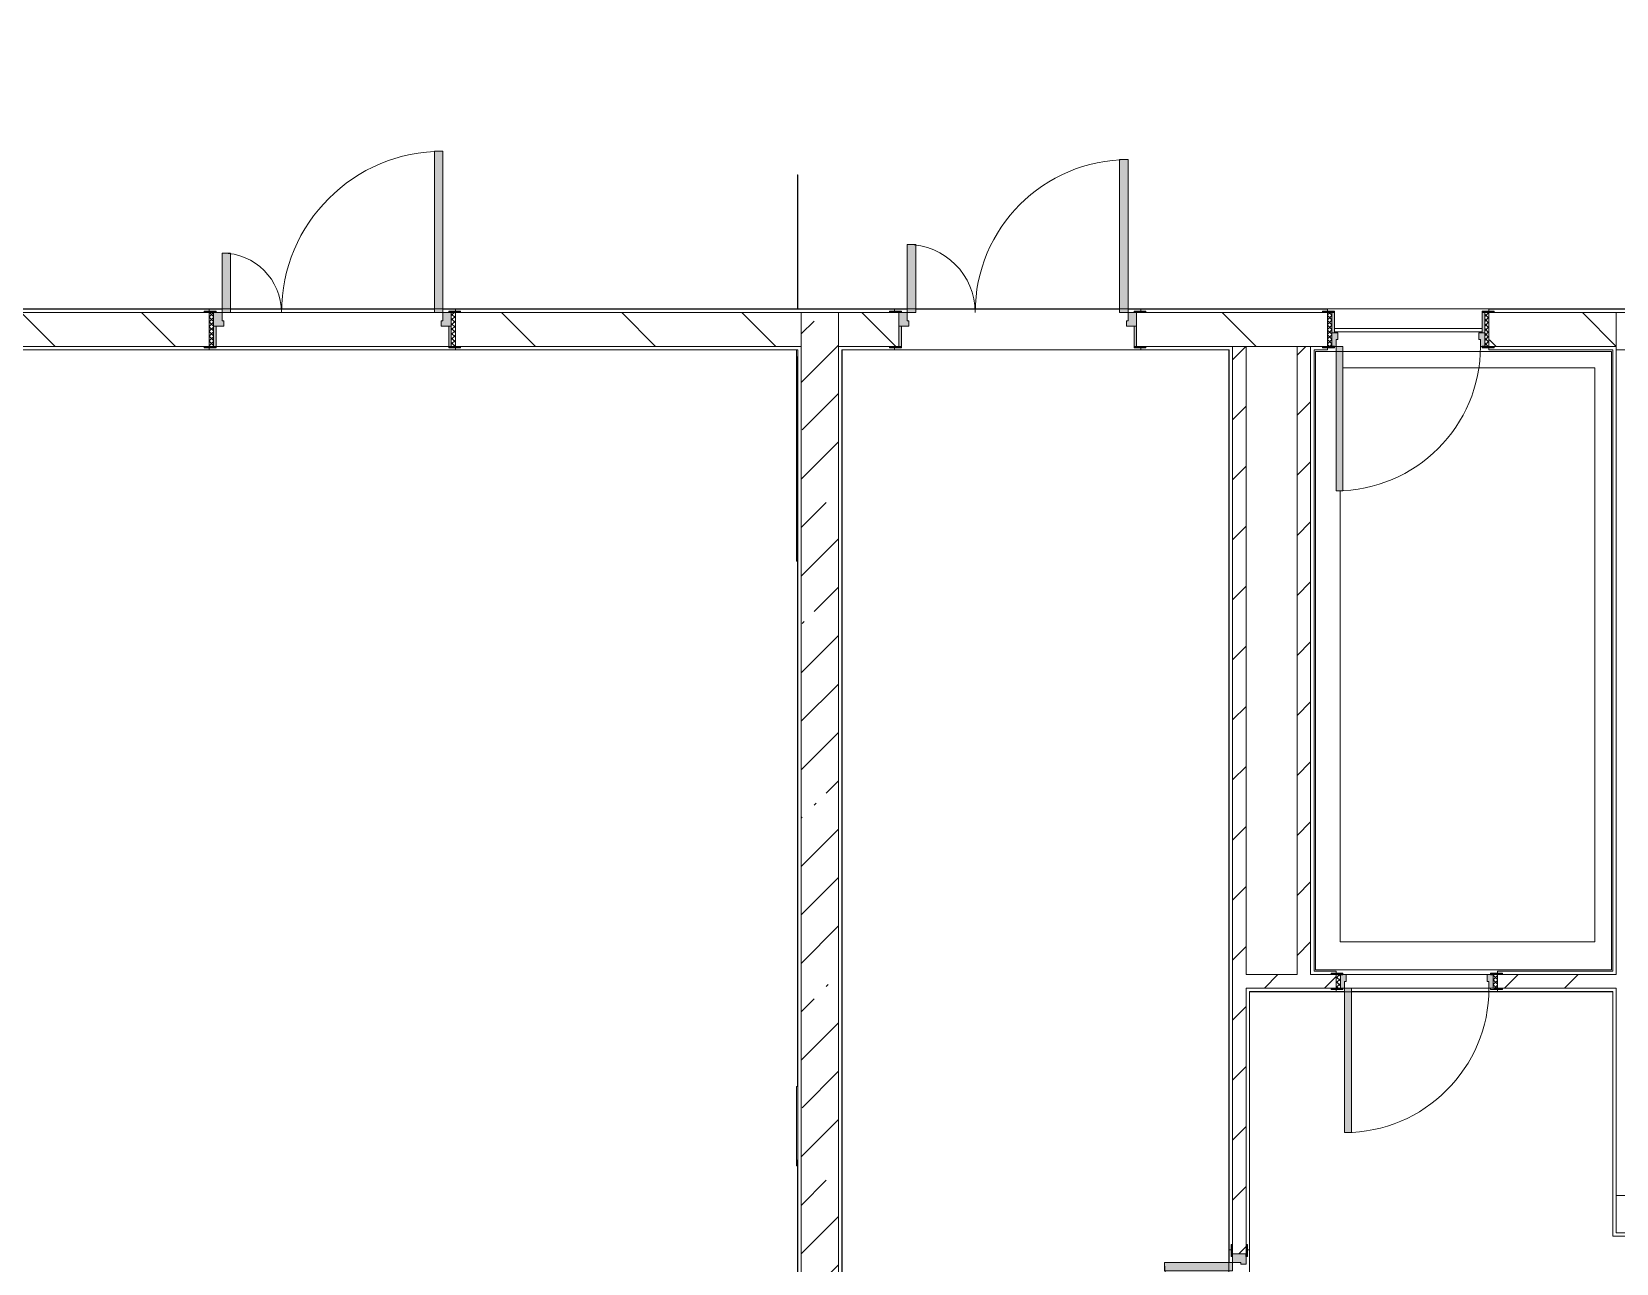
# Model space of a CAD drawing. Header units: millimetres. Extents: x -4029 to 232974, y -8553 to 104777.
# Drawn here: x 173685 to 183016, y 5000 to 12254 of the extents above; entities that cross this region are included whole.
import ezdxf

# ---------------------------------------------------------------- set-up
doc = ezdxf.new("R2010")
doc.units = ezdxf.units.MM
for name, color, linetype, lineweight in [('A-AREA-BNDY-1', 7, 'Continuous', 5), ('A-DETL-2', 7, 'Continuous', 5), ('A-GENM-1', 7, 'Continuous', 5), ('A-WALL', 7, 'Continuous', 9), ('I-WALL-6', 7, 'Continuous', 5)]:
    doc.layers.add(name, color=color, linetype=linetype, lineweight=lineweight)
for name, color, linetype, lineweight, true_color in [('A-DOOR-3', 7, 'Continuous', 5, 0xaaaaaa), ('A-DOOR-4', 7, 'Continuous', 5, 0xe2e2e2), ('A-DOOR-FRAM-3', 7, 'Continuous', 5, 0xe2e2e2), ('A-DOOR-FRAM-4', 7, 'Continuous', 5, 0xaaaaaa), ('A-FLOR-2', 7, 'Continuous', 5, 0xaaaaaa)]:
    doc.layers.add(name, color=color, linetype=linetype, lineweight=lineweight, true_color=true_color)
pattern_1 = [(45, (71086.4, 0), (-176.7767, 176.7767), [])]
pattern_2 = [(135, (71086.4, 0), (-353.5534, -353.5534), [])]

# ---------------------------------------------------------------- blocks, each defined once
blk = doc.blocks.new('110_Дверь_СКБ_1Ст_Внутренняя1 - Д-8 950x2100h_охрана-V94-1_2_1_птичка')
at = {"layer": 'A-DOOR-3'}
h = blk.add_hatch(dxfattribs=at)
h.set_pattern_fill('FP_60', color=256, style=0, pattern_type=2)
h.set_pattern_definition([(135, (1826.41, 164.685), (-14.14214, -14.14214), []), (225, (1826.41, 164.685), (14.14214, -14.14214), [])])
h.paths.add_polyline_path([(486.3, 100), (462.5, 100), (462.5, -100), (487.5, -100), (487.5, 100)])
at = {"layer": 'A-DOOR-4'}
h = blk.add_hatch(color=256, dxfattribs=at)
h.paths.add_polyline_path([(437.5, 100), (437.5, 60), (427.5, 60), (427.5, 20), (462.5, 20), (462.5, 100)])
h.paths.add_polyline_path([(-412.5, 100), (-437.5, 100), (-437.5, 20), (-402.5, 20.4), (-402.5, 60), (-412.5, 60)])
at = {"layer": 'A-DOOR-FRAM-3'}
for points in [[(397.5, 950), (397.5, 100), (437.5, 100), (437.5, 950)], [(-442.5, 108), (-492.5, 108), (-492.5, 100), (-422.5, 100), (-422.5, 108), (-437.5, 108)], [(462.5, 108), (447.5, 108), (447.5, 100), (517.5, 100), (517.5, 108), (467.5, 108)], [(-437.5, 20), (-437.5, -100), (-422.5, -100), (-422.5, 20)], [(462.5, 20), (447.5, 20), (447.5, -100), (462.5, -100), (462.5, 13.7)], [(-492.5, -100), (-492.5, -108), (-422.5, -108), (-422.5, -100), (-462.5, -100)], [(462.5, -100), (447.5, -100), (447.5, -108), (517.5, -108), (517.5, -100), (486.3, -100)]]:
    blk.add_hatch(color=256, dxfattribs=at).paths.add_polyline_path(points)
at = {"layer": 'A-DOOR-FRAM-4'}
h = blk.add_hatch(dxfattribs=at)
h.set_pattern_fill('FP_61', color=256, style=0, pattern_type=2)
h.set_pattern_definition([(45, (-296.384, 164.685), (-14.1421, 14.1421), []), (135, (-296.384, 164.685), (-14.1421, -14.1421), [])])
h.paths.add_polyline_path([(-462.5, 100), (-462.5, -100), (-437.5, -100), (-437.5, 100)])
at = {"layer": 'A-DOOR-3'}
for p, q in [((437.5, 950), (397.5, 950)), ((397.5, 950), (397.5, 100)), ((437.5, 100), (437.5, 950)), ((397.5, 100), (437.5, 100))]:
    blk.add_line(p, q, dxfattribs=at)
blk.add_arc((437.5, 100), 850, 90, 180, dxfattribs=at)
at = {"layer": 'A-DOOR-FRAM-4'}
for p, q in [((-422.5, 108), (-492.5, 108)), ((-492.5, 108), (-492.5, 100)), ((-492.5, 100), (-422.5, 100)), ((-437.5, 100), (-462.5, 100)), ((-462.5, 100), (-462.5, -100)), ((-412.5, 100), (-437.5, 100)), ((-437.5, 100), (-437.5, 20)), ((-437.5, -100), (-437.5, 100)), ((-422.5, 100), (-437.5, 100)), ((-437.5, 100), (-437.5, 99)), ((-437.5, 99), (-422.5, 99)), ((-422.5, 100), (-422.5, 108)), ((-422.5, 99), (-422.5, 100)), ((-412.5, 60), (-412.5, 100)), ((437.5, 100), (437.5, 60)), ((462.5, 100), (437.5, 100)), ((517.5, 108), (447.5, 108)), ((447.5, 108), (447.5, 100)), ((462.5, 100), (447.5, 100)), ((447.5, 100), (447.5, 99)), ((447.5, 100), (517.5, 100)), ((447.5, 99), (462.5, 99)), ((462.5, 20), (462.5, 100)), ((487.5, 100), (462.5, 100)), ((462.5, 100), (462.5, -100)), ((462.5, 99), (462.5, 100)), ((487.5, -100), (487.5, 100)), ((517.5, 100), (517.5, 108)), ((-437.5, 20), (-402.5, 20)), ((-422.5, 20), (-437.5, 20)), ((-437.5, 20), (-437.5, -100)), ((-422.5, -100), (-422.5, 20)), ((-402.5, 60), (-412.5, 60)), ((-402.5, 20), (-402.5, 60)), ((437.5, 60), (427.5, 60)), ((427.5, 60), (427.5, 20)), ((427.5, 20), (462.5, 20)), ((462.5, 20), (447.5, 20)), ((447.5, 20), (447.5, -100)), ((462.5, -100), (462.5, 20)), ((-422.5, -100), (-492.5, -100)), ((-492.5, -100), (-492.5, -108)), ((-492.5, -108), (-422.5, -108)), ((-462.5, -100), (-437.5, -100)), ((-437.5, -100), (-422.5, -100)), ((-422.5, -108), (-422.5, -100)), ((447.5, -100), (462.5, -100)), ((517.5, -100), (447.5, -100)), ((447.5, -100), (447.5, -108)), ((447.5, -108), (517.5, -108)), ((462.5, -100), (487.5, -100)), ((517.5, -108), (517.5, -100))]:
    blk.add_line(p, q, dxfattribs=at)
blk = doc.blocks.new('110_Дверь_СКБ_1Ст_Внутренняя1 - Д-8 950x2100h_охрана-V95-1_2_1_птичка')
at = {"layer": 'A-DOOR-3'}
h = blk.add_hatch(dxfattribs=at)
h.set_pattern_fill('FP_62', color=256, style=0, pattern_type=2)
h.set_pattern_definition([(135, (1826.41, 104.685), (-14.14214, -14.14214), []), (225, (1826.41, 104.685), (14.14214, -14.14214), [])])
h.paths.add_polyline_path([(462.5, 40), (462.5, -40), (487.5, -40), (486.1, 40)])
at = {"layer": 'A-DOOR-4'}
h = blk.add_hatch(color=256, dxfattribs=at)
h.paths.add_polyline_path([(-412.5, 40), (-437.5, 40), (-437.5, -40), (-402.5, -40), (-402.5, 0), (-412.5, 0)])
h.paths.add_polyline_path([(437.5, 40), (437.5, 0), (427.5, 0), (427.5, -40), (462.5, -40), (462.5, 40)])
at = {"layer": 'A-DOOR-FRAM-3'}
for points in [[(437.5, 890), (397.5, 890), (397.5, 40), (437.5, 40), (437.5, 713.8)], [(-462.5, 48), (-492.5, 48), (-492.5, 40), (-422.5, 44.6), (-422.5, 48), (-437.5, 48)], [(447.5, 48), (447.5, 40), (517.5, 40), (517.5, 48), (462.5, 48)], [(-437.5, -40), (-492.5, -40), (-492.5, -48), (-422.5, -48), (-422.5, -40)], [(487.2, -40), (447.5, -40), (447.5, -48), (517.5, -48), (517.5, -40), (487.5, -40)]]:
    blk.add_hatch(color=256, dxfattribs=at).paths.add_polyline_path(points)
at = {"layer": 'A-DOOR-FRAM-4'}
h = blk.add_hatch(dxfattribs=at)
h.set_pattern_fill('FP_63', color=256, style=0, pattern_type=2)
h.set_pattern_definition([(45, (-296.384, 104.685), (-14.1421, 14.1421), []), (135, (-296.384, 104.685), (-14.1421, -14.1421), [])])
h.paths.add_polyline_path([(-462.5, 40), (-462.5, -40), (-437.5, -40), (-437.5, 40)])
at = {"layer": 'A-DOOR-3'}
for p, q in [((437.5, 890), (397.5, 890)), ((397.5, 890), (397.5, 40)), ((437.5, 40), (437.5, 890)), ((397.5, 40), (437.5, 40))]:
    blk.add_line(p, q, dxfattribs=at)
blk.add_arc((437.5, 40), 850, 90, 180, dxfattribs=at)
at = {"layer": 'A-DOOR-FRAM-4'}
for p, q in [((-422.5, 48), (-492.5, 48)), ((-492.5, 48), (-492.5, 40)), ((-492.5, 40), (-422.5, 40)), ((-437.5, 40), (-462.5, 40)), ((-462.5, 40), (-462.5, -40)), ((-412.5, 40), (-437.5, 40)), ((-437.5, 40), (-437.5, -40)), ((-437.5, -40), (-437.5, 40)), ((-422.5, 40), (-437.5, 40)), ((-437.5, 40), (-437.5, 39)), ((-437.5, 39), (-422.5, 39)), ((-422.5, 40), (-422.5, 48)), ((-422.5, 39), (-422.5, 40)), ((-412.5, 0), (-412.5, 40)), ((-402.5, 0), (-412.5, 0)), ((-402.5, -40), (-402.5, 0)), ((437.5, 0), (427.5, 0)), ((427.5, 0), (427.5, -40)), ((437.5, 40), (437.5, 0)), ((462.5, 40), (437.5, 40)), ((517.5, 48), (447.5, 48)), ((447.5, 48), (447.5, 40)), ((462.5, 40), (447.5, 40)), ((447.5, 40), (447.5, 39)), ((447.5, 40), (517.5, 40)), ((447.5, 39), (462.5, 39)), ((462.5, -40), (462.5, 40)), ((487.5, 40), (462.5, 40)), ((462.5, 40), (462.5, -40)), ((462.5, 39), (462.5, 40)), ((487.5, -40), (487.5, 40)), ((517.5, 40), (517.5, 48)), ((-422.5, -40), (-492.5, -40)), ((-492.5, -40), (-492.5, -48)), ((-492.5, -48), (-422.5, -48)), ((-462.5, -40), (-437.5, -40)), ((-422.5, -39), (-437.5, -39)), ((-437.5, -39), (-437.5, -40)), ((-437.5, -40), (-402.5, -40)), ((-437.5, -40), (-422.5, -40)), ((-422.5, -40), (-422.5, -39)), ((-422.5, -48), (-422.5, -40)), ((427.5, -40), (462.5, -40)), ((462.5, -39), (447.5, -39)), ((447.5, -39), (447.5, -40)), ((447.5, -40), (462.5, -40)), ((517.5, -40), (447.5, -40)), ((447.5, -40), (447.5, -48)), ((447.5, -48), (517.5, -48)), ((462.5, -40), (462.5, -39)), ((462.5, -40), (487.5, -40)), ((517.5, -48), (517.5, -40))]:
    blk.add_line(p, q, dxfattribs=at)
blk = doc.blocks.new('110_Дверь_СКБ_2Ст - Д-2а_л_ Из коридора на лестницу-32216062-1_2_1_птичка')
at = {"layer": 'A-DOOR-4'}
for points in [[(612.5, 100), (662.5, 100), (662.5, 1000), (612.5, 1000), (612.5, 120)], [(-637.5, 100), (-587.5, 100), (-587.5, 500), (-637.5, 500), (-637.5, 120)], [(697.5, -100), (712.5, -100), (712.5, 20), (697.5, 20)]]:
    blk.add_hatch(color=256, dxfattribs=at).paths.add_polyline_path(points)
h = blk.add_hatch(color=256, dxfattribs=at)
h.paths.add_polyline_path([(662.5, 20), (712.5, 20), (712.5, 100), (662.5, 100), (662.5, 50), (652.5, 50), (652.5, 20)])
h.paths.add_polyline_path([(-637.5, 20), (-627.5, 20), (-627.5, 50), (-637.5, 50), (-637.5, 100), (-687.5, 100), (-687.5, 20)])
at = {"layer": 'A-DOOR-FRAM-3'}
for points in [[(-687.5, 100), (-672.5, 100), (-672.5, 108), (-742.5, 108), (-742.5, 100), (-712.5, 100)], [(722.9, 100), (767.5, 100), (767.5, 108), (697.5, 108), (697.5, 100), (712.5, 100)], [(-672.5, -100), (-672.5, 20), (-687.5, 20), (-687.5, -100)], [(-672.5, -108), (-672.5, -100), (-742.5, -100), (-742.5, -108), (-687.5, -108)], [(737.5, -108), (767.5, -108), (767.5, -100), (697.5, -100), (697.5, -108), (736.7, -108)]]:
    blk.add_hatch(color=256, dxfattribs=at).paths.add_polyline_path(points)
at = {"layer": 'A-DOOR-3'}
for p, q in [((662.5, 1000), (612.5, 1000)), ((612.5, 1000), (612.5, 100)), ((662.5, 100), (662.5, 1000)), ((-637.5, 500), (-637.5, 100)), ((-587.5, 500), (-637.5, 500)), ((-587.5, 100), (-587.5, 500)), ((-637.5, 100), (-587.5, 100)), ((612.5, 100), (662.5, 100))]:
    blk.add_line(p, q, dxfattribs=at)
for centre, radius, start, end in [((662.5, 100), 900, 90, 180), ((-637.5, 100), 400, 360, 90)]:
    blk.add_arc(centre, radius, start, end, dxfattribs=at)
at = {"layer": 'A-DOOR-FRAM-4'}
for p, q in [((-672.5, 108), (-742.5, 108)), ((-742.5, 108), (-742.5, 100)), ((-742.5, 100), (-672.5, 100)), ((-637.5, 100), (-687.5, 100)), ((-687.5, 100), (-687.5, 20)), ((-672.5, 100), (-672.5, 108)), ((-637.5, 50), (-637.5, 100)), ((662.5, 100), (662.5, 50)), ((712.5, 100), (662.5, 100)), ((767.5, 108), (697.5, 108)), ((697.5, 108), (697.5, 100)), ((697.5, 100), (767.5, 100)), ((712.5, 20), (712.5, 100)), ((767.5, 100), (767.5, 108)), ((-687.5, 20), (-627.5, 20)), ((-672.5, 20), (-687.5, 20)), ((-687.5, 20), (-687.5, -100)), ((-672.5, -100), (-672.5, 20)), ((-627.5, 50), (-637.5, 50)), ((-627.5, 20), (-627.5, 50)), ((662.5, 50), (652.5, 50)), ((652.5, 50), (652.5, 20)), ((652.5, 20), (712.5, 20)), ((712.5, 20), (697.5, 20)), ((697.5, 20), (697.5, -100)), ((712.5, -100), (712.5, 20)), ((-672.5, -100), (-742.5, -100)), ((-742.5, -100), (-742.5, -108)), ((-742.5, -108), (-672.5, -108)), ((-687.5, -100), (-672.5, -100)), ((-672.5, -108), (-672.5, -100)), ((697.5, -100), (712.5, -100)), ((767.5, -100), (697.5, -100)), ((697.5, -100), (697.5, -108)), ((697.5, -108), (767.5, -108)), ((767.5, -108), (767.5, -100))]:
    blk.add_line(p, q, dxfattribs=at)
blk = doc.blocks.new('110_Дверь_СКБ_2Ст - Д-6_л__ ДОО_Дв_1450x2100h_Дверь из раздевальной в коридор-25835678-1_2_1_птичка')
at = {"layer": 'A-DOOR-3'}
h = blk.add_hatch(dxfattribs=at)
h.set_pattern_fill('FP_140', color=256, style=0, pattern_type=2)
h.set_pattern_definition([(135, (1576.41, 164.685), (-14.14214, -14.14214), []), (225, (1576.41, 164.685), (14.14214, -14.14214), [])])
h.paths.add_polyline_path([(736.5, -100), (737.5, -100), (736.5, 100), (712.5, 100), (712.5, -100), (735.7, -100)])
at = {"layer": 'A-DOOR-4'}
for points in [[(662.5, 100), (662.5, 1050), (612.5, 1050), (615.8, 100)], [(-587.5, 100), (-587.5, 450), (-637.5, 450), (-637.5, 100)]]:
    blk.add_hatch(color=256, dxfattribs=at).paths.add_polyline_path(points)
h = blk.add_hatch(color=256, dxfattribs=at)
h.paths.add_polyline_path([(712.5, 20), (712.5, 100), (662.5, 100), (662.5, 50), (652.5, 50), (652.5, 20), (662.5, 20)])
h.paths.add_polyline_path([(-637.5, 20), (-627.5, 20), (-627.5, 50), (-637.5, 50), (-637.5, 100), (-687.5, 100), (-687.5, 20)])
at = {"layer": 'A-DOOR-FRAM-3'}
for points in [[(-672.5, 100), (-672.5, 108), (-742.5, 108), (-742.5, 100), (-687.5, 100)], [(737.5, 100), (767.5, 100), (767.5, 108), (697.5, 108), (697.5, 100), (736.5, 100)], [(-672.5, -100), (-672.5, 20), (-687.5, 20), (-687.5, -100)], [(712.5, -100), (712.5, 20), (697.5, 20), (697.5, -100)], [(-672.5, -108), (-672.5, -100), (-742.5, -100), (-742.5, -108), (-687.5, -108)], [(737.5, -108), (767.5, -108), (767.5, -100), (697.5, -100), (697.5, -108), (736.5, -108)]]:
    blk.add_hatch(color=256, dxfattribs=at).paths.add_polyline_path(points)
at = {"layer": 'A-DOOR-FRAM-4'}
h = blk.add_hatch(dxfattribs=at)
h.set_pattern_fill('FP_141', color=256, style=0, pattern_type=2)
h.set_pattern_definition([(45, (-546.384, 164.685), (-14.1421, 14.1421), []), (135, (-546.384, 164.685), (-14.1421, -14.1421), [])])
h.paths.add_polyline_path([(-712.5, -100), (-687.5, -100), (-687.5, 100), (-712.5, 100)])
at = {"layer": 'A-DOOR-3'}
for p, q in [((662.5, 1050), (612.5, 1050)), ((612.5, 1050), (612.5, 100)), ((662.5, 100), (662.5, 1050)), ((-637.5, 450), (-637.5, 100)), ((-587.5, 450), (-637.5, 450)), ((-587.5, 100), (-587.5, 450)), ((-637.5, 100), (-587.5, 100)), ((612.5, 100), (662.5, 100))]:
    blk.add_line(p, q, dxfattribs=at)
for centre, radius, start, end in [((662.5, 100), 950, 90, 180), ((-637.5, 100), 350, 360, 90)]:
    blk.add_arc(centre, radius, start, end, dxfattribs=at)
at = {"layer": 'A-DOOR-FRAM-4'}
for p, q in [((-672.5, 108), (-742.5, 108)), ((-742.5, 108), (-742.5, 100)), ((-742.5, 100), (-672.5, 100)), ((-687.5, 100), (-712.5, 100)), ((-712.5, 100), (-712.5, -100)), ((-637.5, 100), (-687.5, 100)), ((-687.5, 100), (-687.5, 20)), ((-687.5, -100), (-687.5, 100)), ((-672.5, 100), (-672.5, 108)), ((-637.5, 50), (-637.5, 100)), ((662.5, 100), (662.5, 50)), ((712.5, 100), (662.5, 100)), ((767.5, 108), (697.5, 108)), ((697.5, 108), (697.5, 100)), ((697.5, 100), (767.5, 100)), ((712.5, 20), (712.5, 100)), ((737.5, 100), (712.5, 100)), ((712.5, 100), (712.5, -100)), ((737.5, -100), (737.5, 100)), ((767.5, 100), (767.5, 108)), ((-687.5, 20), (-627.5, 20)), ((-672.5, 20), (-687.5, 20)), ((-687.5, 20), (-687.5, -100)), ((-672.5, -100), (-672.5, 20)), ((-627.5, 50), (-637.5, 50)), ((-627.5, 20), (-627.5, 50)), ((662.5, 50), (652.5, 50)), ((652.5, 50), (652.5, 20)), ((652.5, 20), (712.5, 20)), ((712.5, 20), (697.5, 20)), ((697.5, 20), (697.5, -100)), ((712.5, -100), (712.5, 20)), ((-672.5, -100), (-742.5, -100)), ((-742.5, -100), (-742.5, -108)), ((-742.5, -108), (-672.5, -108)), ((-712.5, -100), (-687.5, -100)), ((-687.5, -100), (-672.5, -100)), ((-672.5, -108), (-672.5, -100)), ((697.5, -100), (712.5, -100)), ((767.5, -100), (697.5, -100)), ((697.5, -100), (697.5, -108)), ((697.5, -108), (767.5, -108)), ((712.5, -100), (737.5, -100)), ((767.5, -108), (767.5, -100))]:
    blk.add_line(p, q, dxfattribs=at)
blk = doc.blocks.new('110_Дверь_СКБ_2Ст - Д-5_п_ Из игровой в коридор-32215844-1_2_1_птичка')
at = {"layer": 'A-DOOR-4'}
for points in [[(-637.5, 53.8), (-637.5, 40), (-587.5, 40), (-587.5, 940), (-637.5, 940), (-637.5, 60)], [(612.5, 57.5), (612.5, 40), (662.5, 42.7), (662.5, 440), (612.5, 440), (612.5, 60)]]:
    blk.add_hatch(color=256, dxfattribs=at).paths.add_polyline_path(points)
h = blk.add_hatch(color=256, dxfattribs=at)
h.paths.add_polyline_path([(-687.5, -40), (-627.5, -40), (-627.5, -10), (-637.5, -10), (-637.5, 40), (-687.5, 40)])
h.paths.add_polyline_path([(652.5, -10), (652.5, -40), (712.5, -40), (712.5, 40), (662.5, 40), (662.5, -10)])
at = {"layer": 'A-DOOR-FRAM-3'}
for points in [[(-742.5, 40), (-672.5, 40), (-672.5, 48), (-742.5, 48)], [(697.5, 48), (697.5, 40), (767.5, 40), (767.5, 48), (712.5, 48)], [(-742.5, -48), (-672.5, -48), (-672.5, -40), (-742.5, -40)], [(697.5, -47.8), (697.8, -48), (767.5, -48), (767.5, -40), (697.5, -40)]]:
    blk.add_hatch(color=256, dxfattribs=at).paths.add_polyline_path(points)
at = {"layer": 'A-DOOR-3'}
for p, q in [((-637.5, 940), (-637.5, 40)), ((-587.5, 940), (-637.5, 940)), ((-587.5, 40), (-587.5, 940)), ((662.5, 440), (612.5, 440)), ((612.5, 440), (612.5, 40)), ((662.5, 40), (662.5, 440)), ((-637.5, 40), (-587.5, 40)), ((612.5, 40), (662.5, 40))]:
    blk.add_line(p, q, dxfattribs=at)
for centre, radius, start, end in [((-637.5, 40), 900, 0, 90), ((662.5, 40), 400, 90, 180)]:
    blk.add_arc(centre, radius, start, end, dxfattribs=at)
at = {"layer": 'A-DOOR-FRAM-4'}
for p, q in [((-672.5, 48), (-742.5, 48)), ((-742.5, 48), (-742.5, 40)), ((-742.5, 40), (-672.5, 40)), ((-637.5, 40), (-687.5, 40)), ((-687.5, 40), (-687.5, -40)), ((-672.5, 40), (-672.5, 48)), ((-637.5, -10), (-637.5, 40)), ((662.5, 40), (662.5, -10)), ((712.5, 40), (662.5, 40)), ((767.5, 48), (697.5, 48)), ((697.5, 48), (697.5, 40)), ((697.5, 40), (767.5, 40)), ((712.5, -40), (712.5, 40)), ((767.5, 40), (767.5, 48)), ((-672.5, -40), (-742.5, -40)), ((-742.5, -40), (-742.5, -48)), ((-742.5, -48), (-672.5, -48)), ((-672.5, -39), (-687.5, -39)), ((-687.5, -39), (-687.5, -40)), ((-687.5, -40), (-627.5, -40)), ((-687.5, -40), (-672.5, -40)), ((-672.5, -40), (-672.5, -39)), ((-672.5, -48), (-672.5, -40)), ((-627.5, -10), (-637.5, -10)), ((-627.5, -40), (-627.5, -10)), ((662.5, -10), (652.5, -10)), ((652.5, -10), (652.5, -40)), ((652.5, -40), (712.5, -40)), ((712.5, -39), (697.5, -39)), ((697.5, -39), (697.5, -40)), ((697.5, -40), (712.5, -40)), ((767.5, -40), (697.5, -40)), ((697.5, -40), (697.5, -48)), ((697.5, -48), (767.5, -48)), ((712.5, -40), (712.5, -39)), ((767.5, -48), (767.5, -40))]:
    blk.add_line(p, q, dxfattribs=at)
blk = doc.blocks.new('Рисунок_горы - Рисунок_горы-31934381-1_2_1_птичка')
at = {"layer": 'A-GENM-1'}
for p, q in [((107109, 10336.9), (107109, 10341.4)), ((107109, 10341.4), (107109, 10336.9)), ((107109, 10337.6), (107109, 10337.2)), ((107109, 10336.9), (107109, 10337.5)), ((107109, 10319.6), (107109, 10274.5)), ((107109, 10274.8), (107109, 10274.5)), ((107109, 10274.5), (107109, 10274.8)), ((107109, 10274.5), (107109, 10092.4)), ((107109, 10131.7), (107109, 10163.4)), ((107109, 10163.4), (107109, 10131.7)), ((107109, 10060.5), (107109, 10116.4)), ((107109, 10116.4), (107109, 10060.5)), ((107109, 10092.4), (107109, 9922.3)), ((107109, 9469.7), (107109, 9583.7)), ((107109, 9583.7), (107109, 9469.7)), ((107109, 9053.7), (107109, 9094.1)), ((107109, 9094.1), (107109, 9053.7)), ((107109, 8045.1), (107109, 7835.6)), ((107109, 7726), (107109, 7712.6)), ((107109, 7402.7), (107109, 7707.3)), ((107109, 7707.3), (107109, 7402.7)), ((107109, 6596.8), (107109, 6811.8)), ((107109, 6811.8), (107109, 6596.8)), ((107109, 6543.6), (107109, 6262.3)), ((107109, 6405.5), (107109, 6505.2)), ((107109, 6505.2), (107109, 6405.5)), ((107109, 6323.1), (107109, 6385.4)), ((107109, 6385.4), (107109, 6323.1)), ((107109, 6239.8), (107109, 6301.8)), ((107109, 6301.8), (107109, 6239.8)), ((107109, 6066.3), (107109, 6088)), ((107109, 6088), (107109, 6066.3)), ((107109, 5410.9), (107109, 5473.2)), ((107109, 5473.2), (107109, 5410.9)), ((107109, 5202.8), (107109, 5327.3)), ((107109, 5327.3), (107109, 5202.8)), ((107109, 5182.5), (107109, 5181.1)), ((107109, 5181.1), (107109, 5059.9))]:
    blk.add_line(p, q, dxfattribs=at)
for points, knots in [([(107109, 10337.5), (107109, 10337.5), (107109, 10329.2), (107109, 10324.1), (107109, 10319.6)], [0.09352518, 0.09352518, 0.09352518, 0.09352518, 0.09352519, 0.100719424, 0.100719424, 0.100719424, 0.100719424]), ([(107109, 10337.2), (107109, 10337.2), (107109, 10322.4), (107109, 10312.8), (107109, 10294.4)], [0.24444444, 0.24444444, 0.24444444, 0.24444444, 0.24444445, 0.26666667, 0.26666667, 0.26666667, 0.26666667]), ([(107109, 10274.8), (107109, 10274.8), (107109, 10268.8), (107109, 10247), (107109, 10224)], [0.115107914, 0.115107914, 0.115107914, 0.115107914, 0.115107924, 0.118549038, 0.118549038, 0.118549038, 0.118549038]), ([(107109, 10163.4), (107109, 10163.4), (107109, 10172.4), (107109, 10198.9), (107109, 10224)], [0.8, 0.8, 0.8, 0.8, 0.80000001, 0.83477595, 0.83477595, 0.83477595, 0.83477595]), ([(107109, 10131.7), (107109, 10131.7), (107109, 10126.7), (107109, 10122.2), (107109, 10116.4)], [0.129496403, 0.129496403, 0.129496403, 0.129496403, 0.129496413, 0.136690647, 0.136690647, 0.136690647, 0.136690647]), ([(107109, 10092.4), (107109, 10092.4), (107109, 10032), (107109, 9812.1), (107109, 9757.7)], [0.06666667, 0.06666667, 0.06666667, 0.06666667, 0.06666668, 0.13333333, 0.13333333, 0.13333333, 0.13333333]), ([(107109, 9757.7), (107109, 9757.7), (107109, 9812.1), (107109, 10032), (107109, 10092.4)], [0.15555556, 0.15555556, 0.15555556, 0.15555556, 0.15555557, 0.17777778, 0.17777778, 0.17777778, 0.17777778]), ([(107109, 10060.5), (107109, 10060.5), (107109, 10054.9), (107109, 10049.5), (107109, 10044.1)], [0.1438848921, 0.1438848921, 0.1438848921, 0.1438848921, 0.1438849021, 0.1445141984, 0.1445141984, 0.1445141984, 0.1445141984]), ([(107109, 9757.7), (107109, 9757.7), (107109, 9704.1), (107109, 9654.4), (107109, 9607.5)], [0.13333333, 0.13333333, 0.13333333, 0.13333333, 0.13333334, 0.2, 0.2, 0.2, 0.2]), ([(107109, 9607.5), (107109, 9607.5), (107109, 9654.4), (107109, 9704.1), (107109, 9757.7)], [0.13333333, 0.13333333, 0.13333333, 0.13333333, 0.13333334, 0.15555556, 0.15555556, 0.15555556, 0.15555556]), ([(107109, 9583.7), (107109, 9583.7), (107109, 9652.7), (107109, 9687.2), (107109, 9716.8)], [0.33333333, 0.33333333, 0.33333333, 0.33333333, 0.33333334, 0.36812579, 0.36812579, 0.36812579, 0.36812579]), ([(107109, 9607.5), (107109, 9607.5), (107109, 9580.5), (107109, 9484.8), (107109, 9470.5)], [0.2, 0.2, 0.2, 0.2, 0.20000001, 0.26533865, 0.26533865, 0.26533865, 0.26533865]), ([(107109, 9469.7), (107109, 9469.7), (107109, 9480.9), (107109, 9579.9), (107109, 9607.5)], [0.11111111, 0.11111111, 0.11111111, 0.11111111, 0.11111112, 0.13333333, 0.13333333, 0.13333333, 0.13333333]), ([(107109, 9469.7), (107109, 9469.7), (107109, 9455.6), (107109, 9350.3), (107109, 9347)], [0.179856115, 0.179856115, 0.179856115, 0.179856115, 0.179856125, 0.186956261, 0.186956261, 0.186956261, 0.186956261]), ([(107109, 9347), (107109, 9347), (107109, 9339), (107109, 9335.8), (107109, 9334.1)], [0.18705036, 0.18705036, 0.18705036, 0.18705036, 0.18705037, 0.189281587, 0.189281587, 0.189281587, 0.189281587]), ([(107109, 9315.5), (107109, 9315.5), (107109, 9322.9), (107109, 9326.8), (107109, 9329.1)], [0.066666667, 0.066666667, 0.066666667, 0.066666667, 0.066666677, 0.07240782, 0.07240782, 0.07240782, 0.07240782]), ([(107109, 9094.1), (107109, 9094.1), (107109, 9125.5), (107109, 9292.7), (107109, 9315.5)], [0.04444444, 0.04444444, 0.04444444, 0.04444444, 0.04444445, 0.06666667, 0.06666667, 0.06666667, 0.06666667]), ([(107109, 9315.5), (107109, 9315.5), (107109, 9292.7), (107109, 9125.5), (107109, 9094.1)], [0.194244604, 0.194244604, 0.194244604, 0.194244604, 0.194244614, 0.201438849, 0.201438849, 0.201438849, 0.201438849]), ([(107109, 8222.7), (107109, 8222.7), (107109, 8267), (107109, 8298.1), (107109, 8323.4)], [0.82222222, 0.82222222, 0.82222222, 0.82222222, 0.82222223, 0.83345188, 0.83345188, 0.83345188, 0.83345188]), ([(107109, 8148.5), (107109, 8148.5), (107109, 8172.6), (107109, 8198.1), (107109, 8222.7)], [0.8, 0.8, 0.8, 0.8, 0.80000001, 0.82222222, 0.82222222, 0.82222222, 0.82222222]), ([(107109, 8222.7), (107109, 8222.7), (107109, 8198.1), (107109, 8172.6), (107109, 8148.5)], [0.258992806, 0.258992806, 0.258992806, 0.258992806, 0.258992816, 0.26618705, 0.26618705, 0.26618705, 0.26618705]), ([(107109, 7955.5), (107109, 7955.5), (107109, 8012.2), (107109, 8097.9), (107109, 8148.5)], [0.77777778, 0.77777778, 0.77777778, 0.77777778, 0.77777779, 0.8, 0.8, 0.8, 0.8]), ([(107109, 8148.5), (107109, 8148.5), (107109, 8097.9), (107109, 8012.2), (107109, 7955.5)], [0.26618705, 0.26618705, 0.26618705, 0.26618705, 0.26618706, 0.273381295, 0.273381295, 0.273381295, 0.273381295]), ([(107109, 7980.1), (107109, 7980.1), (107109, 7981.7), (107109, 7983.3), (107109, 7984.8)], [0.622222222, 0.622222222, 0.622222222, 0.622222222, 0.622222232, 0.623651268, 0.623651268, 0.623651268, 0.623651268]), ([(107109, 7835.6), (107109, 7835.6), (107109, 7850.2), (107109, 7943.9), (107109, 7955.5)], [0.75555556, 0.75555556, 0.75555556, 0.75555556, 0.75555557, 0.77777778, 0.77777778, 0.77777778, 0.77777778]), ([(107109, 7955.5), (107109, 7955.5), (107109, 7943.9), (107109, 7850.2), (107109, 7835.6)], [0.273381295, 0.273381295, 0.273381295, 0.273381295, 0.273381305, 0.28057554, 0.28057554, 0.28057554, 0.28057554]), ([(107109, 7868.5), (107109, 7868.5), (107109, 7842.3), (107109, 7815.5), (107109, 7797.9)], [0.2, 0.2, 0.2, 0.2, 0.2, 0.3210963, 0.3210963, 0.3210963, 0.3210963]), ([(107109, 7835.6), (107109, 7835.6), (107109, 7817.1), (107109, 7793.7), (107109, 7777.8)], [0.28057554, 0.28057554, 0.28057554, 0.28057554, 0.28057555, 0.287769784, 0.287769784, 0.287769784, 0.287769784]), ([(107109, 7777.8), (107109, 7777.8), (107109, 7767.9), (107109, 7738.5), (107109, 7726)], [0.287769784, 0.287769784, 0.287769784, 0.287769784, 0.287769794, 0.294964029, 0.294964029, 0.294964029, 0.294964029]), ([(107109, 7712.6), (107109, 7712.6), (107109, 7715.6), (107109, 7717.9), (107109, 7718.9)], [0.302158273, 0.302158273, 0.302158273, 0.302158273, 0.302158283, 0.304776362, 0.304776362, 0.304776362, 0.304776362]), ([(107109, 7426.8), (107109, 7426.8), (107109, 7346.5), (107109, 7313.6), (107109, 7254.1)], [0.0625, 0.0625, 0.0625, 0.0625, 0.06250001, 0.125, 0.125, 0.125, 0.125]), ([(107109, 7321.6), (107109, 7321.6), (107109, 7319.8), (107109, 7318), (107109, 7316.4)], [0.166666667, 0.166666667, 0.166666667, 0.166666667, 0.166666677, 0.173671158, 0.173671158, 0.173671158, 0.173671158]), ([(107109, 7222.2), (107109, 7222.2), (107109, 7221.7), (107109, 7221.2), (107109, 7220.7)], [0.1875, 0.1875, 0.1875, 0.1875, 0.18750001, 0.190214258, 0.190214258, 0.190214258, 0.190214258]), ([(107109, 7196.7), (107109, 7196.7), (107109, 7135.5), (107109, 7087.7), (107109, 6990)], [0.25, 0.25, 0.25, 0.25, 0.25000001, 0.3125, 0.3125, 0.3125, 0.3125]), ([(107109, 7144.2), (107109, 7144.2), (107109, 7161.9), (107109, 7172.3), (107109, 7178.4)], [0.555555556, 0.555555556, 0.555555556, 0.555555556, 0.555555566, 0.564056428, 0.564056428, 0.564056428, 0.564056428]), ([(107109, 7099.7), (107109, 7099.7), (107109, 7119.2), (107109, 7136), (107109, 7144.2)], [0.53333333, 0.53333333, 0.53333333, 0.53333333, 0.53333334, 0.55555556, 0.55555556, 0.55555556, 0.55555556]), ([(107109, 6990), (107109, 6990), (107109, 6928.5), (107109, 6852.5), (107109, 6803.8)], [0.3125, 0.3125, 0.3125, 0.3125, 0.31250001, 0.375, 0.375, 0.375, 0.375]), ([(107109, 6803.8), (107109, 6803.8), (107109, 6766.8), (107109, 6750.7), (107109, 6724.5)], [0.375, 0.375, 0.375, 0.375, 0.37500001, 0.4375, 0.4375, 0.4375, 0.4375]), ([(107109, 6745.8), (107109, 6745.8), (107109, 6752.1), (107109, 6755.8), (107109, 6757.6)], [0.444444444, 0.444444444, 0.444444444, 0.444444444, 0.444444454, 0.44763175, 0.44763175, 0.44763175, 0.44763175]), ([(107109, 6724.5), (107109, 6724.5), (107109, 6678.8), (107109, 6632.5), (107109, 6587.1)], [0.4375, 0.4375, 0.4375, 0.4375, 0.43750001, 0.5, 0.5, 0.5, 0.5]), ([(107109, 6595.4), (107109, 6595.4), (107109, 6600.3), (107109, 6604.2), (107109, 6607.4)], [0.5, 0.5, 0.5, 0.5, 0.50000001, 0.51649595, 0.51649595, 0.51649595, 0.51649595]), ([(107109, 6596.8), (107109, 6596.8), (107109, 6590.2), (107109, 6586.5), (107109, 6584.7)], [0.345323741, 0.345323741, 0.345323741, 0.345323741, 0.345323751, 0.347639696, 0.347639696, 0.347639696, 0.347639696]), ([(107109, 6587.1), (107109, 6587.1), (107109, 6571), (107109, 6574.8), (107109, 6563.8)], [0.352517986, 0.352517986, 0.352517986, 0.352517986, 0.352517996, 0.35971223, 0.35971223, 0.35971223, 0.35971223]), ([(107109, 6563.8), (107109, 6563.8), (107109, 6557), (107109, 6550.7), (107109, 6543.6)], [0.35971223, 0.35971223, 0.35971223, 0.35971223, 0.35971224, 0.366906475, 0.366906475, 0.366906475, 0.366906475]), ([(107109, 6543.6), (107109, 6543.6), (107109, 6536.9), (107109, 6516.4), (107109, 6505.2)], [0.366906475, 0.366906475, 0.366906475, 0.366906475, 0.366906485, 0.374100719, 0.374100719, 0.374100719, 0.374100719]), ([(107109, 6505.2), (107109, 6505.2), (107109, 6514.6), (107109, 6530.5), (107109, 6539.4)], [0.93333333, 0.93333333, 0.93333333, 0.93333333, 0.93333334, 0.98919844, 0.98919844, 0.98919844, 0.98919844]), ([(107109, 6405.5), (107109, 6405.5), (107109, 6394.4), (107109, 6394.3), (107109, 6385.4)], [0.381294964, 0.381294964, 0.381294964, 0.381294964, 0.381294974, 0.388489209, 0.388489209, 0.388489209, 0.388489209]), ([(107109, 6385.4), (107109, 6385.4), (107109, 6386.7), (107109, 6387.8), (107109, 6388.8)], [0.866666667, 0.866666667, 0.866666667, 0.866666667, 0.866666677, 0.871507528, 0.871507528, 0.871507528, 0.871507528]), ([(107109, 6323.1), (107109, 6323.1), (107109, 6310.3), (107109, 6311.8), (107109, 6301.8)], [0.395683453, 0.395683453, 0.395683453, 0.395683453, 0.395683463, 0.402877698, 0.402877698, 0.402877698, 0.402877698]), ([(107109, 6301.8), (107109, 6301.8), (107109, 6303.2), (107109, 6304.3), (107109, 6305.3)], [0.8, 0.8, 0.8, 0.8, 0.80000001, 0.804457364, 0.804457364, 0.804457364, 0.804457364]), ([(107109, 6214.8), (107109, 6214.8), (107109, 6224.1), (107109, 6230.7), (107109, 6239.8)], [0.73333333, 0.73333333, 0.73333333, 0.73333333, 0.73333334, 0.76666667, 0.76666667, 0.76666667, 0.76666667]), ([(107109, 6239.8), (107109, 6239.8), (107109, 6230.7), (107109, 6224.1), (107109, 6214.8)], [0.410071942, 0.410071942, 0.410071942, 0.410071942, 0.410071952, 0.417266187, 0.417266187, 0.417266187, 0.417266187]), ([(107109, 6128.8), (107109, 6128.8), (107109, 6163.6), (107109, 6185.7), (107109, 6214.8)], [0.7, 0.7, 0.7, 0.7, 0.70000001, 0.73333333, 0.73333333, 0.73333333, 0.73333333]), ([(107109, 6214.8), (107109, 6214.8), (107109, 6185.7), (107109, 6163.6), (107109, 6128.8)], [0.417266187, 0.417266187, 0.417266187, 0.417266187, 0.417266197, 0.424460432, 0.424460432, 0.424460432, 0.424460432]), ([(107109, 6128.8), (107109, 6128.8), (107109, 6118.9), (107109, 6116.6), (107109, 6108.7)], [0.424460432, 0.424460432, 0.424460432, 0.424460432, 0.424460442, 0.431654676, 0.431654676, 0.431654676, 0.431654676]), ([(107109, 6108.7), (107109, 6108.7), (107109, 6109.8), (107109, 6110.7), (107109, 6111.6)], [0.666666667, 0.666666667, 0.666666667, 0.666666667, 0.666666677, 0.671073578, 0.671073578, 0.671073578, 0.671073578]), ([(107109, 6108.7), (107109, 6108.7), (107109, 6100.1), (107109, 6096.9), (107109, 6088)], [0.431654676, 0.431654676, 0.431654676, 0.431654676, 0.431654686, 0.438848921, 0.438848921, 0.438848921, 0.438848921]), ([(107109, 6088), (107109, 6088), (107109, 6090.1), (107109, 6091.9), (107109, 6093.5)], [0.633333333, 0.633333333, 0.633333333, 0.633333333, 0.633333343, 0.6411787, 0.6411787, 0.6411787, 0.6411787]), ([(107109, 5494.8), (107109, 5494.8), (107109, 5527.7), (107109, 5567.6), (107109, 5608.6)], [0.5, 0.5, 0.5, 0.5, 0.50000001, 0.51610652, 0.51610652, 0.51610652, 0.51610652]), ([(107109, 5473.2), (107109, 5473.2), (107109, 5481.2), (107109, 5486.6), (107109, 5494.8)], [0.46666667, 0.46666667, 0.46666667, 0.46666667, 0.46666668, 0.5, 0.5, 0.5, 0.5]), ([(107109, 5494.8), (107109, 5494.8), (107109, 5486.6), (107109, 5481.2), (107109, 5473.2)], [0.467625899, 0.467625899, 0.467625899, 0.467625899, 0.467625909, 0.474820144, 0.474820144, 0.474820144, 0.474820144]), ([(107109, 5412.6), (107109, 5412.6), (107109, 5381.3), (107109, 5348.9), (107109, 5322.1)], [0.16666667, 0.16666667, 0.16666667, 0.16666667, 0.16666668, 0.2, 0.2, 0.2, 0.2]), ([(107109, 5410.9), (107109, 5410.9), (107109, 5403), (107109, 5399.8), (107109, 5391.1)], [0.482014388, 0.482014388, 0.482014388, 0.482014388, 0.482014398, 0.489208633, 0.489208633, 0.489208633, 0.489208633]), ([(107109, 5391.1), (107109, 5391.1), (107109, 5393.8), (107109, 5396), (107109, 5398)], [0.4, 0.4, 0.4, 0.4, 0.40000001, 0.41053937, 0.41053937, 0.41053937, 0.41053937]), ([(107109, 5327.3), (107109, 5327.3), (107109, 5345.9), (107109, 5365.8), (107109, 5391.1)], [0.36666667, 0.36666667, 0.36666667, 0.36666667, 0.36666668, 0.4, 0.4, 0.4, 0.4]), ([(107109, 5391.1), (107109, 5391.1), (107109, 5365.8), (107109, 5345.9), (107109, 5327.3)], [0.489208633, 0.489208633, 0.489208633, 0.489208633, 0.489208643, 0.496402878, 0.496402878, 0.496402878, 0.496402878]), ([(107109, 5322.1), (107109, 5322.1), (107109, 5294.4), (107109, 5274.4), (107109, 5251.1)], [0.2, 0.2, 0.2, 0.2, 0.20000001, 0.23333333, 0.23333333, 0.23333333, 0.23333333]), ([(107109, 5251.1), (107109, 5251.1), (107109, 5248.6), (107109, 5246.2), (107109, 5243.8)], [0.233333333, 0.233333333, 0.233333333, 0.233333333, 0.233333343, 0.240497581, 0.240497581, 0.240497581, 0.240497581]), ([(107109, 5217.1), (107109, 5217.1), (107109, 5208.5), (107109, 5196.8), (107109, 5188.5)], [0.26666667, 0.26666667, 0.26666667, 0.26666667, 0.26666668, 0.29266301, 0.29266301, 0.29266301, 0.29266301]), ([(107109, 5202.8), (107109, 5202.8), (107109, 5190.1), (107109, 5187.2), (107109, 5182.5)], [0.503597122, 0.503597122, 0.503597122, 0.503597122, 0.503597132, 0.510791367, 0.510791367, 0.510791367, 0.510791367]), ([(107109, 5059.9), (107109, 5059.9), (107109, 5048.8), (107109, 5037.4), (107109, 5026.3)], [0.525179856, 0.525179856, 0.525179856, 0.525179856, 0.525179866, 0.529081731, 0.529081731, 0.529081731, 0.529081731])]:
    blk.add_open_spline(points, degree=3, knots=knots, dxfattribs=at)
for points in [[(107109, 10318.3), (107109, 10321.4), (107109, 10324.7), (107109, 10327.8)], [(107109, 10224), (107109, 10247), (107109, 10268.8), (107109, 10274.8)], [(107109, 10224), (107109, 10198.9), (107109, 10172.4), (107109, 10163.4)], [(107109, 10044.1), (107109, 10049.5), (107109, 10054.9), (107109, 10060.5)], [(107109, 9716.8), (107109, 9687.2), (107109, 9652.7), (107109, 9583.7)], [(107109, 9347), (107109, 9348.1), (107109, 9455.5), (107109, 9469.7)], [(107109, 9335.8), (107109, 9337.8), (107109, 9341.1), (107109, 9347)], [(107109, 9330.8), (107109, 9329), (107109, 9325.2), (107109, 9315.5)], [(107109, 8323.4), (107109, 8298.1), (107109, 8267), (107109, 8222.7)], [(107109, 8167.4), (107109, 8116.9), (107109, 8058.8), (107109, 8045.1)], [(107109, 7986.5), (107109, 7966.1), (107109, 7895.8), (107109, 7868.5)], [(107109, 7797.5), (107109, 7815.9), (107109, 7966.3), (107109, 7984.7)], [(107109, 7978.8), (107109, 7979.2), (107109, 7979.7), (107109, 7980.1)], [(107109, 7718.9), (107109, 7717.8), (107109, 7714.4), (107109, 7707.3)], [(107109, 7712.6), (107109, 7681.9), (107109, 7475.8), (107109, 7426.8)], [(107109, 7423.4), (107109, 7402.3), (107109, 7347.3), (107109, 7321.6)], [(107109, 7253.8), (107109, 7247.6), (107109, 7229.3), (107109, 7223.1)], [(107109, 7211.4), (107109, 7208.7), (107109, 7204.2), (107109, 7196.7)], [(107109, 7057.2), (107109, 7066.3), (107109, 7078.1), (107109, 7091.6)], [(107109, 6757.2), (107109, 6757.1), (107109, 6757), (107109, 6756.9)], [(107109, 6664.4), (107109, 6703.5), (107109, 6738.3), (107109, 6745.8)], [(107109, 6601.9), (107109, 6589.1), (107109, 6569.4), (107109, 6549)], [(107109, 6584.7), (107109, 6586.5), (107109, 6590.2), (107109, 6596.8)], [(107109, 6429), (107109, 6455.9), (107109, 6566), (107109, 6592.9)], [(107109, 6516.8), (107109, 6498.5), (107109, 6475.4), (107109, 6447.3)], [(107109, 6447.3), (107109, 6419.6), (107109, 6401.3), (107109, 6408.3)], [(107109, 6398.8), (107109, 6400.5), (107109, 6402.7), (107109, 6405.5)], [(107109, 6315.9), (107109, 6317.7), (107109, 6320), (107109, 6323.1)], [(107109, 6122), (107109, 6123.9), (107109, 6126), (107109, 6128.8)], [(107109, 6103.9), (107109, 6105.3), (107109, 6106.9), (107109, 6108.7)], [(107109, 5608.6), (107109, 5567.6), (107109, 5527.7), (107109, 5494.8)], [(107109, 5441), (107109, 5431), (107109, 5421.3), (107109, 5412.6)], [(107109, 5405.9), (107109, 5407.4), (107109, 5409), (107109, 5410.9)], [(107109, 5260.7), (107109, 5275.7), (107109, 5285.7), (107109, 5291.6)], [(107109, 5257.1), (107109, 5258.3), (107109, 5259.5), (107109, 5260.7)], [(107109, 5229), (107109, 5225.1), (107109, 5221.2), (107109, 5217.1)], [(107109, 5193.5), (107109, 5195.9), (107109, 5198.9), (107109, 5202.8)], [(107109, 4996.9), (107109, 5086.6), (107109, 5046.4), (107109, 4960)], [(107109, 4997.1), (107109, 5021), (107109, 5029.3), (107109, 5042)], [(107109, 5030.9), (107109, 5009.2), (107109, 4973.1), (107109, 4936.1)]]:
    blk.add_open_spline(points, degree=3, dxfattribs=at)

msp = doc.modelspace()

# ---------------------------------------------------------------- hatches: boundary and pattern name
at = {"layer": 'I-WALL-6'}
h = msp.add_hatch(dxfattribs=at)
h.set_pattern_fill('FP_134', color=256, style=0, pattern_type=2)
h.set_pattern_definition(pattern_2)
h.paths.add_polyline_path([(172696.4063, 10400), (174731.4063, 10400), (174731.4063, 10600), (172696.4063, 10600)])
h.paths.add_polyline_path([(178196.4063, 10400), (178216.4063, 10400), (178216.4063, 10600), (176181.4063, 10600), (176181.4063, 10400), (177122.5756, 10400)])
h.paths.add_polyline_path([(163036.4063, 10400), (163596.4063, 10400), (163596.4063, 10600), (162471.4063, 10600), (162471.4063, 10400), (163016.4063, 10400)])
h.paths.add_polyline_path([(160696.4063, 10400), (161071.4063, 10400), (161071.4063, 10600), (160696.4063, 10600)])
h.paths.add_polyline_path([(164546.4063, 10400), (165296.4063, 10400), (165296.4063, 10600), (164546.4063, 10600)])
h = msp.add_hatch(dxfattribs=at)
h.set_pattern_fill('FP_116', color=256, style=0, pattern_type=2)
h.set_pattern_definition([(45, (71086.4, 0), (-285.1231, 285.1231), []), (45, (71371.53, 0), (-285.1231, 285.1231), [504.031, -100.806, 16.764, -84.042])])
h.paths.add_polyline_path([(178416.4063, 2400), (178436.4063, 2400), (178436.4063, 10600), (178216.4063, 10600), (178216.4063, 2400)])
h = msp.add_hatch(dxfattribs=at)
h.set_pattern_fill('FP_134', color=256, style=0, pattern_type=2)
h.set_pattern_definition(pattern_2)
h.paths.add_polyline_path([(191446.4063, 10400), (192296.4063, 10400), (192296.4063, 10600), (190416.4063, 10600), (190416.4063, 10400), (190436.4063, 10400)])
h.paths.add_polyline_path([(180836.4062, 10400), (181316.4063, 10400), (181313.4008, 10600), (180191.4062, 10600), (180191.4062, 10400), (180756.4062, 10400)])
h.paths.add_polyline_path([(178436.4063, 10400), (178791.4062, 10400), (178791.4062, 10600), (178436.4063, 10600)])
h.paths.add_polyline_path([(182996.4062, 10400), (183016.4062, 10400), (183016.4062, 10600), (182266.4063, 10600), (182271.3243, 10400), (182890.7443, 10400)])
h = msp.add_hatch(dxfattribs=at)
h.set_pattern_fill('FP_133', color=256, style=0, pattern_type=2)
h.set_pattern_definition(pattern_1)
h.paths.add_polyline_path([(180756.4062, 125), (180836.4062, 125), (180836.4062, 3655), (180756.4062, 3655), (180756.4062, 150)])
h.paths.add_polyline_path([(180806.4062, 5055), (180836.4062, 5055), (180836.4062, 10400), (180756.4062, 10400), (180756.4062, 5055)])
h = msp.add_hatch(dxfattribs=at)
h.set_pattern_fill('FP_133', color=256, style=0, pattern_type=2)
h.set_pattern_definition(pattern_1)
h.paths.add_polyline_path([(181216.4062, 6700), (181216.4062, 10400), (181136.4062, 10400), (181136.4062, 6700)])
h = msp.add_hatch(dxfattribs=at)
h.set_pattern_fill('FP_133', color=256, style=0, pattern_type=2)
h.set_pattern_definition(pattern_1)
h.paths.add_polyline_path([(181336.4063, 6620), (181366.4063, 6620), (181366.4063, 6700), (180836.4062, 6700), (180836.4062, 6620), (181317.6073, 6620)])
h.paths.add_polyline_path([(182316.4063, 6620), (183016.4062, 6620), (183016.4062, 6700), (182316.4063, 6700)])

# ---------------------------------------------------------------- linework, layer by layer
at = {"layer": 'A-AREA-BNDY-1', "flags": 128}
for points in [[(171916.4062, 10621), (178195.4063, 10621), (178195.4063, 11411.0038), (178196.4063, 11411.0038), (178196.4063, 10621), (192275.4062, 10621), (192275.4062, 12429), (191445.4063, 12429), (191445.4063, 13379), (186685.9062, 13379), (186685.9062, 13400), (182816.4063, 13400), (182816.4063, 13540), (182309.9159, 13540), (182137.4063, 13540), (182137.4063, 13379), (180935.9063, 13379), (180935.9063, 13400), (177696.4063, 13400), (177696.4063, 13379), (176486.4063, 13379), (176486.4063, 13400), (172484.9062, 13400)], [(172957.4063, 171), (176595.4063, 171), (176595.4063, 521), (177117.4063, 521), (177117.4063, 171), (178195.4063, 171), (178195.4063, 541.4412), (178195.4063, 544.658), (178195.4063, 2743.5185), (178195.4063, 2976.0632), (178189.3738, 2976.0632), (178189.3738, 3372.8355), (178195.4063, 3372.8355), (178195.4063, 3377.0193), (178195.4063, 5574.0547), (178189.3738, 5574.0547), (178189.3738, 6040.897), (178195.4063, 6040.897), (178195.4063, 8483.5379), (178195.4063, 9134.1777), (178195.4063, 9135.0871), (178189.3738, 9135.0871), (178189.3738, 10379), (172717.4063, 10379)]]:
    msp.add_lwpolyline(points, dxfattribs=at)
for points in [[(180735.4062, 2481), (180735.4062, 10379), (178457.4063, 10379), (178457.4063, 2481)], [(182987.4062, 10371), (181245.4062, 10371), (181245.4062, 6729), (182987.4062, 6729)], [(180857.4062, 6599), (180857.4062, 171), (183595.4062, 171), (183595.4062, 521), (183977.4062, 521), (183977.4062, 171), (187045.4063, 171), (187045.4063, 521), (187517.4063, 521), (187517.4063, 171), (190375.4063, 171), (190375.4063, 5159), (182995.4062, 5159), (182995.4062, 6599)]]:
    msp.add_lwpolyline(points, close=True, dxfattribs=at)
at = {"layer": 'A-DETL-2'}
for p, q in [((182889.8814, 10273.7173), (181406.4063, 10273.7173)), ((182889.8814, 6893.7173), (182889.8814, 10273.7173)), ((181389.8814, 9550), (181389.8814, 6893.7173)), ((181389.8814, 6893.7173), (182889.8814, 6893.7173))]:
    msp.add_line(p, q, dxfattribs=at)
at = {"layer": 'A-FLOR-2'}
for p, q in [((171915.4062, 10620), (174806.4063, 10620)), ((174731.4063, 10620), (174731.4063, 10608)), ((176056.4063, 10620), (174856.4063, 10620)), ((176106.4063, 10620), (178841.4062, 10620)), ((176180.4063, 10608), (176180.4063, 10620)), ((178766.4062, 10620), (178766.4062, 10608)), ((180091.4062, 10620), (178891.4062, 10620)), ((180141.4062, 10620), (181316.4063, 10620)), ((180216.4062, 10608), (180216.4062, 10620)), ((181316.4063, 10620), (181316.4063, 10608)), ((182266.4063, 10608), (182266.4063, 10620)), ((182266.4063, 10620), (192276.4062, 10620)), ((181356.4063, 10506.2864), (182226.4063, 10506.2864)), ((182226.4063, 10486.2864), (181356.4063, 10486.2864)), ((174731.4063, 10380), (172716.4063, 10380)), ((174731.4063, 10392), (174731.4063, 10380)), ((176180.4063, 10380), (176180.4063, 10392)), ((178196.4063, 10380), (176180.4063, 10380)), ((178196.4063, 170), (178196.4063, 10380)), ((178766.4062, 10380), (178456.4063, 10380)), ((178456.4063, 10380), (178456.4063, 2557)), ((178766.4062, 10392), (178766.4062, 10380)), ((180216.4062, 10380), (180216.4062, 10392)), ((180736.4062, 10380), (180216.4062, 10380)), ((180736.4062, 5005), (180736.4062, 10380)), ((181316.4063, 10380), (181236.4062, 10380)), ((181236.4062, 10380), (181236.4062, 6720)), ((181316.4063, 10392), (181316.4063, 10380)), ((182266.4063, 10380), (182266.4063, 10392)), ((182996.4062, 10380), (182266.4063, 10380)), ((182996.4062, 6720), (182996.4062, 10380)), ((181236.4062, 6720), (181366.4063, 6720)), ((181366.4063, 6720), (181366.4063, 6708)), ((182316.4063, 6708), (182316.4063, 6720)), ((182316.4063, 6720), (182996.4062, 6720)), ((181416.4063, 6600), (180856.4062, 6600)), ((180856.4062, 6600), (180856.4062, 5080)), ((181366.4063, 6612), (181366.4063, 6600)), ((182996.4062, 6600), (181456.4063, 6600)), ((182316.4063, 6600), (182316.4063, 6612)), ((182996.4062, 5160), (182996.4062, 6600)), ((188516.4063, 5160), (182996.4062, 5160)), ((180748.4062, 5080), (180735.4062, 5080)), ((180735.4062, 5080), (180735.4062, 5005)), ((180856.4062, 5080), (180844.4062, 5080))]:
    msp.add_line(p, q, dxfattribs=at)
at = {"layer": 'A-WALL'}
for p, q in [((178216.4063, 10400), (178216.4063, 10600)), ((178436.4063, 10600), (178436.4063, 10400)), ((183016.4062, 10600), (183016.4062, 10400)), ((180836.4062, 10400), (180756.4062, 10400)), ((181216.4062, 10400), (181136.4062, 10400)), ((183016.4062, 5400), (183096.4062, 5400))]:
    msp.add_line(p, q, dxfattribs=at)
at = {"layer": 'I-WALL-6'}
for p, q in [((174701.4063, 10600), (169786.4063, 10600)), ((174856.4063, 10600), (176056.4063, 10600)), ((178736.4062, 10600), (176211.4063, 10600)), ((181286.4063, 10600), (180246.4062, 10600)), ((192296.4063, 10600), (182296.4063, 10600)), ((172696.4063, 10400), (174701.4063, 10400)), ((176141.4063, 10400), (174771.4063, 10400)), ((176211.4063, 10400), (178216.4063, 10400)), ((178216.4063, 10400), (178216.4063, 150)), ((178436.4063, 2480), (178436.4063, 10400)), ((178436.4063, 10400), (178736.4062, 10400)), ((180246.4062, 10400), (180756.4062, 10400)), ((180756.4062, 10400), (180756.4062, 5110)), ((180836.4062, 6700), (180836.4062, 10400)), ((180836.4062, 10400), (181136.4062, 10400)), ((181136.4062, 10400), (181136.4062, 6700)), ((181216.4062, 6700), (181216.4062, 10400)), ((181216.4062, 10400), (181286.4063, 10400)), ((182296.4063, 10400), (183016.4062, 10400)), ((183016.4062, 10400), (183016.4062, 6700)), ((183016.4062, 10380), (190416.4063, 10380)), ((181136.4062, 6700), (180836.4062, 6700)), ((181336.4063, 6700), (181216.4062, 6700)), ((181426.4063, 6700), (182256.4063, 6700)), ((183016.4062, 6700), (182346.4063, 6700)), ((180836.4062, 6620), (181336.4063, 6620)), ((180836.4062, 5110), (180836.4062, 6620)), ((182266.4063, 6620), (181456.4063, 6620)), ((182346.4063, 6620), (183016.4062, 6620)), ((183016.4062, 6620), (183016.4062, 5180)), ((183016.4062, 5180), (188436.4063, 5180))]:
    msp.add_line(p, q, dxfattribs=at)

# ---------------------------------------------------------------- block references
at = {"layer": 'A-DOOR-3'}
for name, p in [('110_Дверь_СКБ_2Ст - Д-6_л__ ДОО_Дв_1450x2100h_Дверь из раздевальной в коридор-25835678-1_2_1_птичка', (175443.9063, 10500)), ('110_Дверь_СКБ_2Ст - Д-2а_л_ Из коридора на лестницу-32216062-1_2_1_птичка', (179478.9062, 10500))]:
    msp.add_blockref(name, p, dxfattribs=at)
for name, p, rotation in [('110_Дверь_СКБ_1Ст_Внутренняя1 - Д-8 950x2100h_охрана-V94-1_2_1_птичка', (181803.9063, 10500), 180), ('110_Дверь_СКБ_1Ст_Внутренняя1 - Д-8 950x2100h_охрана-V95-1_2_1_птичка', (181853.9063, 6660), 180), ('110_Дверь_СКБ_2Ст - Д-5_п_ Из игровой в коридор-32215844-1_2_1_птичка', (180796.4062, 4342.5), 89.99999999999991)]:
    msp.add_blockref(name, p, dxfattribs=dict(at, rotation=rotation))
at = {"layer": 'A-GENM-1'}
msp.add_blockref('Рисунок_горы - Рисунок_горы-31934381-1_2_1_птичка', (71086.4063, 0), dxfattribs=at)

doc.saveas('drawing.dxf')
